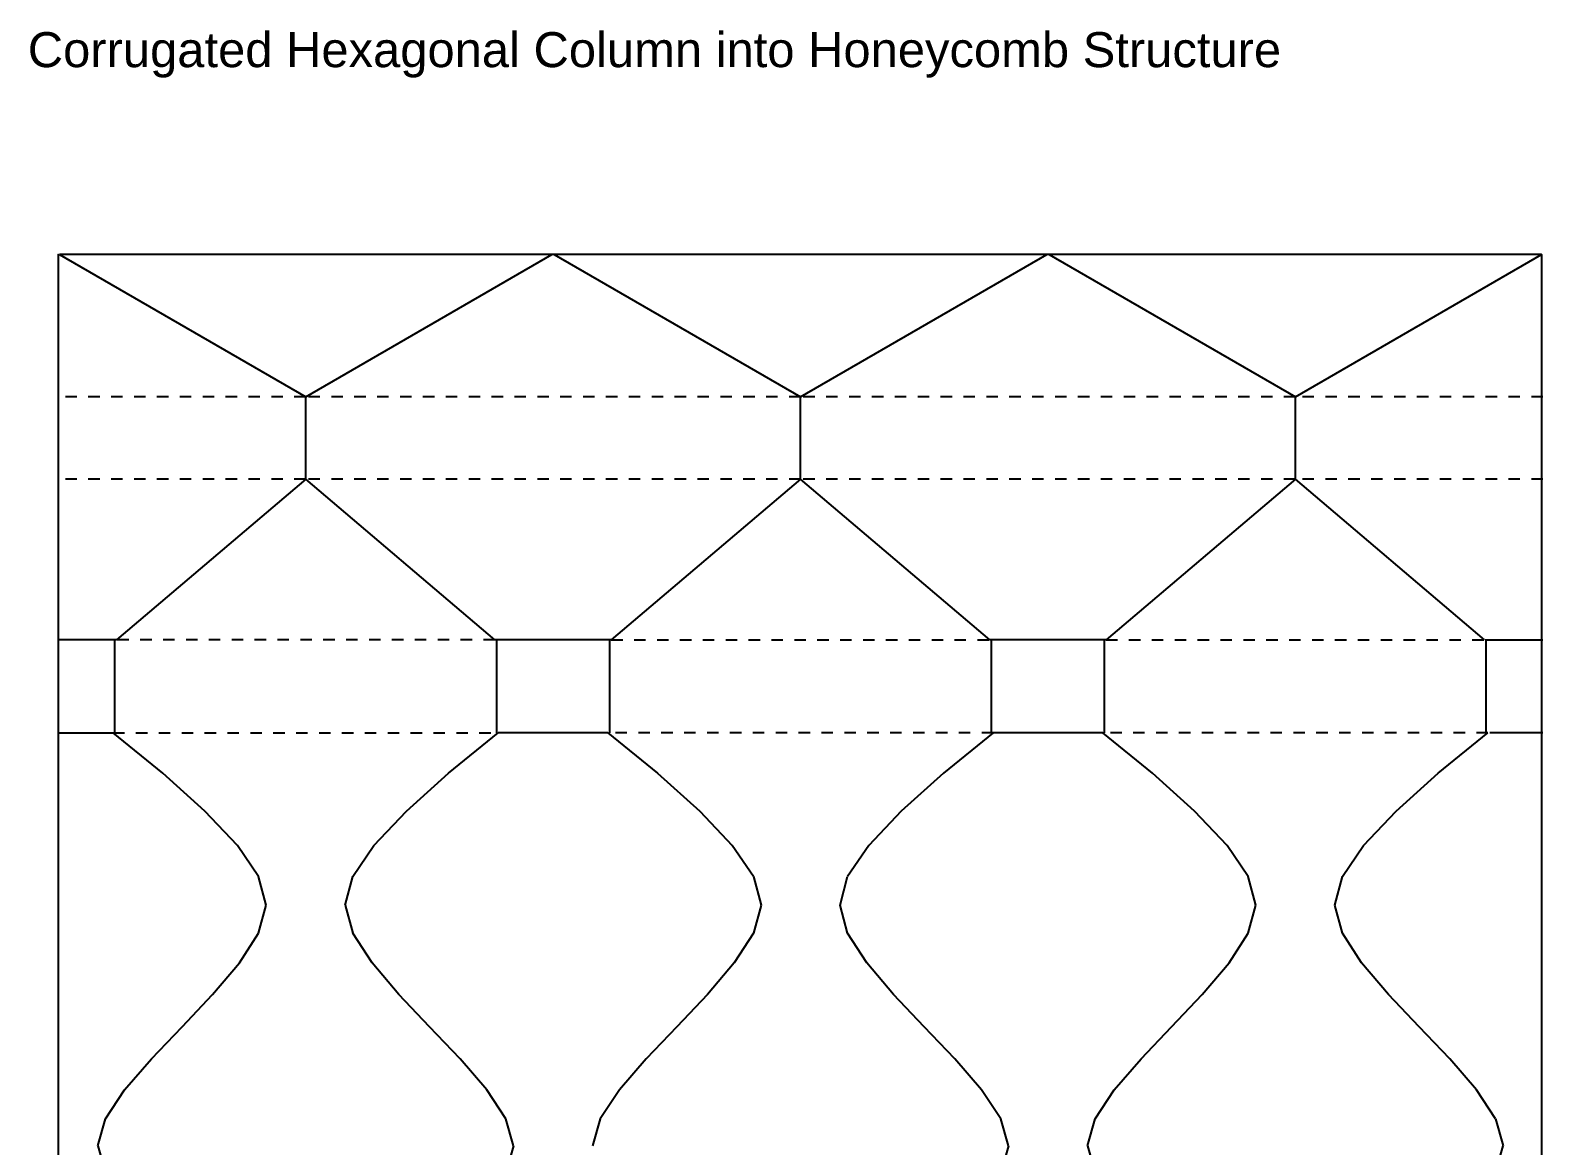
# Model space of a CAD drawing. Extents: x 11 to 198, y -288 to -9.
# Drawn here: x 11.5 to 198, y -146.6 to -9 of the extents above; entities that cross this region are included whole.
import ezdxf

# ---------------------------------------------------------------- set-up
doc = ezdxf.new("R2010")
doc.units = 0
for name, pattern in [('AI-LINETYPE-1', [2.822222, 1.411111, -1.411111]), ('AI-LINETYPE-10', [2.822222, 1.411111, -1.411111]), ('AI-LINETYPE-11', [2.822222, 1.411111, -1.411111]), ('AI-LINETYPE-12', [2.822222, 1.411111, -1.411111]), ('AI-LINETYPE-13', [2.822222, 1.411111, -1.411111]), ('AI-LINETYPE-14', [2.822222, 1.411111, -1.411111]), ('AI-LINETYPE-2', [2.822222, 1.411111, -1.411111]), ('AI-LINETYPE-3', [2.822222, 1.411111, -1.411111]), ('AI-LINETYPE-4', [2.822222, 1.411111, -1.411111]), ('AI-LINETYPE-5', [2.822222, 1.411111, -1.411111]), ('AI-LINETYPE-6', [2.822222, 1.411111, -1.411111]), ('AI-LINETYPE-7', [2.822222, 1.411111, -1.411111]), ('AI-LINETYPE-8', [2.822222, 1.411111, -1.411111]), ('AI-LINETYPE-9', [2.822222, 1.411111, -1.411111])]:
    doc.linetypes.add(name, pattern=pattern)
for name, color, linetype in [('CUTLINE', 7, 'CONTINUOUS'), ('MOUNTAINLINE', 7, 'CONTINUOUS'), ('TEXT', 7, 'CONTINUOUS'), ('VALLEYLINE', 7, 'CONTINUOUS')]:
    doc.layers.add(name, color=color, linetype=linetype)

# ---------------------------------------------------------------- blocks, each defined once
blk = doc.blocks.new('BLOCK_2')
at = {"layer": 'CUTLINE', "color": 7}
blk.add_lwpolyline([(75.82, -36.68), (15.1, -36.68)], dxfattribs=at)
blk = doc.blocks.new('BLOCK_3')
at = {"layer": 'CUTLINE', "color": 7}
blk.add_lwpolyline([(14.95, -36.68), (14.95, -36.68), (14.95, -256.48)], dxfattribs=at)
blk = doc.blocks.new('BLOCK_4')
at = {"layer": 'CUTLINE', "color": 7}
blk.add_lwpolyline([(136.84, -36.68), (76.12, -36.68)], dxfattribs=at)
blk = doc.blocks.new('BLOCK_5')
at = {"layer": 'CUTLINE', "color": 7}
blk.add_lwpolyline([(76.12, -36.68), (75.82, -36.68)], dxfattribs=at)
blk = doc.blocks.new('BLOCK_6')
at = {"layer": 'CUTLINE', "color": 7}
blk.add_lwpolyline([(197.86, -36.68), (137.14, -36.68)], dxfattribs=at)
blk = doc.blocks.new('BLOCK_7')
at = {"layer": 'CUTLINE', "color": 7}
blk.add_lwpolyline([(137.14, -36.68), (136.84, -36.68)], dxfattribs=at)
blk = doc.blocks.new('BLOCK_8')
at = {"layer": 'CUTLINE', "color": 7}
blk.add_lwpolyline([(197.86, -36.68), (197.86, -36.68), (197.86, -256.48)], dxfattribs=at)
blk = doc.blocks.new('BLOCK_16')
at = {"layer": 'VALLEYLINE', "color": 7, "linetype": 'AI-LINETYPE-1'}
blk.add_lwpolyline([(68.8, -84.19), (22.13, -84.19)], dxfattribs=at)
blk = doc.blocks.new('BLOCK_17')
at = {"layer": 'VALLEYLINE', "color": 7, "linetype": 'AI-LINETYPE-2'}
blk.add_lwpolyline([(21.71, -95.66), (69.21, -95.66)], dxfattribs=at)
blk = doc.blocks.new('BLOCK_18')
at = {"layer": 'VALLEYLINE', "color": 7, "linetype": 'AI-LINETYPE-3'}
blk.add_lwpolyline([(83.14, -84.19), (129.81, -84.19)], dxfattribs=at)
blk = doc.blocks.new('BLOCK_19')
at = {"layer": 'VALLEYLINE', "color": 7, "linetype": 'AI-LINETYPE-4'}
blk.add_lwpolyline([(130.23, -95.66), (82.73, -95.66)], dxfattribs=at)
blk = doc.blocks.new('BLOCK_20')
at = {"layer": 'VALLEYLINE', "color": 7, "linetype": 'AI-LINETYPE-5'}
blk.add_lwpolyline([(191.25, -95.66), (143.75, -95.66)], dxfattribs=at)
blk = doc.blocks.new('BLOCK_21')
at = {"layer": 'VALLEYLINE', "color": 7, "linetype": 'AI-LINETYPE-6'}
blk.add_lwpolyline([(144.16, -84.19), (190.83, -84.19)], dxfattribs=at)
blk = doc.blocks.new('BLOCK_22')
at = {"layer": 'VALLEYLINE', "color": 7, "linetype": 'AI-LINETYPE-7'}
blk.add_lwpolyline([(45.46, -64.36), (14.95, -64.36)], dxfattribs=at)
blk = doc.blocks.new('BLOCK_23')
at = {"layer": 'VALLEYLINE', "color": 7, "linetype": 'AI-LINETYPE-8'}
blk.add_lwpolyline([(167.5, -64.36), (106.48, -64.36)], dxfattribs=at)
blk = doc.blocks.new('BLOCK_24')
at = {"layer": 'VALLEYLINE', "color": 7, "linetype": 'AI-LINETYPE-9'}
blk.add_lwpolyline([(45.46, -54.21), (14.95, -54.21)], dxfattribs=at)
blk = doc.blocks.new('BLOCK_25')
at = {"layer": 'VALLEYLINE', "color": 7, "linetype": 'AI-LINETYPE-10'}
blk.add_lwpolyline([(198.01, -64.36), (167.5, -64.36)], dxfattribs=at)
blk = doc.blocks.new('BLOCK_26')
at = {"layer": 'VALLEYLINE', "color": 7, "linetype": 'AI-LINETYPE-11'}
blk.add_lwpolyline([(106.48, -64.36), (45.46, -64.36)], dxfattribs=at)
blk = doc.blocks.new('BLOCK_27')
at = {"layer": 'VALLEYLINE', "color": 7, "linetype": 'AI-LINETYPE-12'}
blk.add_lwpolyline([(106.48, -54.21), (45.46, -54.21)], dxfattribs=at)
blk = doc.blocks.new('BLOCK_28')
at = {"layer": 'VALLEYLINE', "color": 7, "linetype": 'AI-LINETYPE-13'}
blk.add_lwpolyline([(167.5, -54.21), (106.48, -54.21)], dxfattribs=at)
blk = doc.blocks.new('BLOCK_29')
at = {"layer": 'VALLEYLINE', "color": 7, "linetype": 'AI-LINETYPE-14'}
blk.add_lwpolyline([(198.01, -54.21), (167.5, -54.21)], dxfattribs=at)
blk = doc.blocks.new('BLOCK_44')
at = {"layer": 'MOUNTAINLINE', "color": 7}
blk.add_lwpolyline([(39.65, -120.38), (40.59, -116.9)], dxfattribs=at)
blk = doc.blocks.new('BLOCK_45')
at = {"layer": 'MOUNTAINLINE', "color": 7}
blk.add_lwpolyline([(40.59, -116.9), (39.65, -113.37)], dxfattribs=at)
blk = doc.blocks.new('BLOCK_46')
at = {"layer": 'MOUNTAINLINE', "color": 7}
blk.add_lwpolyline([(50.33, -116.9), (51.28, -113.37)], dxfattribs=at)
blk = doc.blocks.new('BLOCK_47')
at = {"layer": 'MOUNTAINLINE', "color": 7}
blk.add_lwpolyline([(39.65, -113.37), (37.05, -109.54)], dxfattribs=at)
blk = doc.blocks.new('BLOCK_48')
at = {"layer": 'MOUNTAINLINE', "color": 7}
blk.add_lwpolyline([(51.28, -113.37), (53.87, -109.54)], dxfattribs=at)
blk = doc.blocks.new('BLOCK_49')
at = {"layer": 'MOUNTAINLINE', "color": 7}
blk.add_lwpolyline([(19.82, -146.58), (20.77, -143.25)], dxfattribs=at)
blk = doc.blocks.new('BLOCK_50')
at = {"layer": 'MOUNTAINLINE', "color": 7}
blk.add_lwpolyline([(71.1, -146.58), (70.16, -143.25)], dxfattribs=at)
blk = doc.blocks.new('BLOCK_51')
at = {"layer": 'MOUNTAINLINE', "color": 7}
blk.add_lwpolyline([(81.79, -143.25), (80.84, -146.58)], dxfattribs=at)
blk = doc.blocks.new('BLOCK_52')
at = {"layer": 'MOUNTAINLINE', "color": 7}
blk.add_lwpolyline([(132.12, -146.58), (131.17, -143.25)], dxfattribs=at)
blk = doc.blocks.new('BLOCK_53')
at = {"layer": 'MOUNTAINLINE', "color": 7}
blk.add_lwpolyline([(14.95, -95.66), (21.71, -95.66)], dxfattribs=at)
blk = doc.blocks.new('BLOCK_54')
at = {"layer": 'MOUNTAINLINE', "color": 7}
blk.add_lwpolyline([(21.92, -95.66), (21.92, -84.19)], dxfattribs=at)
blk = doc.blocks.new('BLOCK_55')
at = {"layer": 'MOUNTAINLINE', "color": 7}
blk.add_lwpolyline([(22.13, -84.19), (14.95, -84.19)], dxfattribs=at)
blk = doc.blocks.new('BLOCK_56')
at = {"layer": 'MOUNTAINLINE', "color": 7}
blk.add_lwpolyline([(69.01, -95.66), (69.01, -84.19)], dxfattribs=at)
blk = doc.blocks.new('BLOCK_57')
at = {"layer": 'MOUNTAINLINE', "color": 7}
blk.add_lwpolyline([(20.77, -143.25), (23.13, -139.69)], dxfattribs=at)
blk = doc.blocks.new('BLOCK_58')
at = {"layer": 'MOUNTAINLINE', "color": 7}
blk.add_lwpolyline([(23.13, -139.69), (26.43, -135.87)], dxfattribs=at)
blk = doc.blocks.new('BLOCK_59')
at = {"layer": 'MOUNTAINLINE', "color": 7}
blk.add_lwpolyline([(26.43, -135.87), (30.21, -131.9)], dxfattribs=at)
blk = doc.blocks.new('BLOCK_60')
at = {"layer": 'MOUNTAINLINE', "color": 7}
blk.add_lwpolyline([(30.21, -131.9), (33.98, -127.91)], dxfattribs=at)
blk = doc.blocks.new('BLOCK_61')
at = {"layer": 'MOUNTAINLINE', "color": 7}
blk.add_lwpolyline([(33.98, -127.91), (37.29, -124.04)], dxfattribs=at)
blk = doc.blocks.new('BLOCK_62')
at = {"layer": 'MOUNTAINLINE', "color": 7}
blk.add_lwpolyline([(37.29, -124.04), (39.65, -120.38)], dxfattribs=at)
blk = doc.blocks.new('BLOCK_63')
at = {"layer": 'MOUNTAINLINE', "color": 7}
blk.add_lwpolyline([(192.19, -143.25), (193.14, -146.58)], dxfattribs=at)
blk = doc.blocks.new('BLOCK_64')
at = {"layer": 'MOUNTAINLINE', "color": 7}
blk.add_lwpolyline([(45.46, -64.36), (22.13, -84.19)], dxfattribs=at)
blk = doc.blocks.new('BLOCK_65')
at = {"layer": 'MOUNTAINLINE', "color": 7}
blk.add_lwpolyline([(68.8, -84.19), (45.46, -64.36)], dxfattribs=at)
blk = doc.blocks.new('BLOCK_66')
at = {"layer": 'MOUNTAINLINE', "color": 7}
blk.add_lwpolyline([(100.67, -113.37), (101.61, -116.9)], dxfattribs=at)
blk = doc.blocks.new('BLOCK_67')
at = {"layer": 'MOUNTAINLINE', "color": 7}
blk.add_lwpolyline([(111.35, -116.9), (112.29, -113.37)], dxfattribs=at)
blk = doc.blocks.new('BLOCK_68')
at = {"layer": 'MOUNTAINLINE', "color": 7}
blk.add_lwpolyline([(101.61, -116.9), (100.67, -120.38)], dxfattribs=at)
blk = doc.blocks.new('BLOCK_69')
at = {"layer": 'MOUNTAINLINE', "color": 7}
blk.add_lwpolyline([(112.29, -120.38), (111.35, -116.9)], dxfattribs=at)
blk = doc.blocks.new('BLOCK_70')
at = {"layer": 'MOUNTAINLINE', "color": 7}
blk.add_lwpolyline([(84.15, -139.69), (81.79, -143.25)], dxfattribs=at)
blk = doc.blocks.new('BLOCK_71')
at = {"layer": 'MOUNTAINLINE', "color": 7}
blk.add_lwpolyline([(131.17, -143.25), (128.81, -139.69)], dxfattribs=at)
blk = doc.blocks.new('BLOCK_72')
at = {"layer": 'MOUNTAINLINE', "color": 7}
blk.add_lwpolyline([(87.45, -135.87), (84.15, -139.69)], dxfattribs=at)
blk = doc.blocks.new('BLOCK_73')
at = {"layer": 'MOUNTAINLINE', "color": 7}
blk.add_lwpolyline([(128.81, -139.69), (125.51, -135.87)], dxfattribs=at)
blk = doc.blocks.new('BLOCK_74')
at = {"layer": 'MOUNTAINLINE', "color": 7}
blk.add_lwpolyline([(91.23, -131.9), (87.45, -135.87)], dxfattribs=at)
blk = doc.blocks.new('BLOCK_75')
at = {"layer": 'MOUNTAINLINE', "color": 7}
blk.add_lwpolyline([(125.51, -135.87), (121.73, -131.9)], dxfattribs=at)
blk = doc.blocks.new('BLOCK_76')
at = {"layer": 'MOUNTAINLINE', "color": 7}
blk.add_lwpolyline([(95, -127.91), (91.23, -131.9)], dxfattribs=at)
blk = doc.blocks.new('BLOCK_77')
at = {"layer": 'MOUNTAINLINE', "color": 7}
blk.add_lwpolyline([(121.73, -131.9), (117.96, -127.91)], dxfattribs=at)
blk = doc.blocks.new('BLOCK_78')
at = {"layer": 'MOUNTAINLINE', "color": 7}
blk.add_lwpolyline([(98.31, -124.04), (95, -127.91)], dxfattribs=at)
blk = doc.blocks.new('BLOCK_79')
at = {"layer": 'MOUNTAINLINE', "color": 7}
blk.add_lwpolyline([(117.96, -127.91), (114.65, -124.04)], dxfattribs=at)
blk = doc.blocks.new('BLOCK_80')
at = {"layer": 'MOUNTAINLINE', "color": 7}
blk.add_lwpolyline([(100.67, -120.38), (98.31, -124.04)], dxfattribs=at)
blk = doc.blocks.new('BLOCK_81')
at = {"layer": 'MOUNTAINLINE', "color": 7}
blk.add_lwpolyline([(114.65, -124.04), (112.29, -120.38)], dxfattribs=at)
blk = doc.blocks.new('BLOCK_82')
at = {"layer": 'MOUNTAINLINE', "color": 7}
blk.add_lwpolyline([(142.8, -143.25), (145.16, -139.69)], dxfattribs=at)
blk = doc.blocks.new('BLOCK_83')
at = {"layer": 'MOUNTAINLINE', "color": 7}
blk.add_lwpolyline([(145.16, -139.69), (148.47, -135.87)], dxfattribs=at)
blk = doc.blocks.new('BLOCK_84')
at = {"layer": 'MOUNTAINLINE', "color": 7}
blk.add_lwpolyline([(148.47, -135.87), (152.24, -131.9)], dxfattribs=at)
blk = doc.blocks.new('BLOCK_85')
at = {"layer": 'MOUNTAINLINE', "color": 7}
blk.add_lwpolyline([(152.24, -131.9), (156.02, -127.91)], dxfattribs=at)
blk = doc.blocks.new('BLOCK_86')
at = {"layer": 'MOUNTAINLINE', "color": 7}
blk.add_lwpolyline([(156.02, -127.91), (159.32, -124.04)], dxfattribs=at)
blk = doc.blocks.new('BLOCK_87')
at = {"layer": 'MOUNTAINLINE', "color": 7}
blk.add_lwpolyline([(159.32, -124.04), (161.68, -120.38)], dxfattribs=at)
blk = doc.blocks.new('BLOCK_88')
at = {"layer": 'MOUNTAINLINE', "color": 7}
blk.add_lwpolyline([(161.68, -120.38), (162.63, -116.9)], dxfattribs=at)
blk = doc.blocks.new('BLOCK_89')
at = {"layer": 'MOUNTAINLINE', "color": 7}
blk.add_lwpolyline([(162.63, -116.9), (161.68, -113.37)], dxfattribs=at)
blk = doc.blocks.new('BLOCK_90')
at = {"layer": 'MOUNTAINLINE', "color": 7}
blk.add_lwpolyline([(37.05, -109.54), (33.04, -105.3)], dxfattribs=at)
blk = doc.blocks.new('BLOCK_91')
at = {"layer": 'MOUNTAINLINE', "color": 7}
blk.add_lwpolyline([(33.04, -105.3), (27.85, -100.65)], dxfattribs=at)
blk = doc.blocks.new('BLOCK_92')
at = {"layer": 'MOUNTAINLINE', "color": 7}
blk.add_lwpolyline([(27.85, -100.65), (21.71, -95.66)], dxfattribs=at)
blk = doc.blocks.new('BLOCK_93')
at = {"layer": 'MOUNTAINLINE', "color": 7}
blk.add_lwpolyline([(53.87, -109.54), (57.89, -105.3)], dxfattribs=at)
blk = doc.blocks.new('BLOCK_94')
at = {"layer": 'MOUNTAINLINE', "color": 7}
blk.add_lwpolyline([(57.89, -105.3), (63.08, -100.65)], dxfattribs=at)
blk = doc.blocks.new('BLOCK_95')
at = {"layer": 'MOUNTAINLINE', "color": 7}
blk.add_lwpolyline([(63.08, -100.65), (69.21, -95.66)], dxfattribs=at)
blk = doc.blocks.new('BLOCK_96')
at = {"layer": 'MOUNTAINLINE', "color": 7}
blk.add_lwpolyline([(114.89, -109.54), (112.29, -113.37)], dxfattribs=at)
blk = doc.blocks.new('BLOCK_97')
at = {"layer": 'MOUNTAINLINE', "color": 7}
blk.add_lwpolyline([(161.68, -113.37), (159.09, -109.54)], dxfattribs=at)
blk = doc.blocks.new('BLOCK_98')
at = {"layer": 'MOUNTAINLINE', "color": 7}
blk.add_lwpolyline([(70.16, -143.25), (67.8, -139.69)], dxfattribs=at)
blk = doc.blocks.new('BLOCK_99')
at = {"layer": 'MOUNTAINLINE', "color": 7}
blk.add_lwpolyline([(67.8, -139.69), (64.49, -135.87)], dxfattribs=at)
blk = doc.blocks.new('BLOCK_100')
at = {"layer": 'MOUNTAINLINE', "color": 7}
blk.add_lwpolyline([(64.49, -135.87), (60.72, -131.9)], dxfattribs=at)
blk = doc.blocks.new('BLOCK_101')
at = {"layer": 'MOUNTAINLINE', "color": 7}
blk.add_lwpolyline([(60.72, -131.9), (56.94, -127.91)], dxfattribs=at)
blk = doc.blocks.new('BLOCK_102')
at = {"layer": 'MOUNTAINLINE', "color": 7}
blk.add_lwpolyline([(56.94, -127.91), (53.64, -124.04)], dxfattribs=at)
blk = doc.blocks.new('BLOCK_103')
at = {"layer": 'MOUNTAINLINE', "color": 7}
blk.add_lwpolyline([(53.64, -124.04), (51.28, -120.38)], dxfattribs=at)
blk = doc.blocks.new('BLOCK_104')
at = {"layer": 'MOUNTAINLINE', "color": 7}
blk.add_lwpolyline([(141.86, -146.58), (142.8, -143.25)], dxfattribs=at)
blk = doc.blocks.new('BLOCK_105')
at = {"layer": 'MOUNTAINLINE', "color": 7}
blk.add_lwpolyline([(118.9, -105.3), (114.89, -109.54)], dxfattribs=at)
blk = doc.blocks.new('BLOCK_106')
at = {"layer": 'MOUNTAINLINE', "color": 7}
blk.add_lwpolyline([(159.09, -109.54), (155.07, -105.3)], dxfattribs=at)
blk = doc.blocks.new('BLOCK_107')
at = {"layer": 'MOUNTAINLINE', "color": 7}
blk.add_lwpolyline([(124.1, -100.65), (118.9, -105.3)], dxfattribs=at)
blk = doc.blocks.new('BLOCK_108')
at = {"layer": 'MOUNTAINLINE', "color": 7}
blk.add_lwpolyline([(155.07, -105.3), (149.88, -100.65)], dxfattribs=at)
blk = doc.blocks.new('BLOCK_109')
at = {"layer": 'MOUNTAINLINE', "color": 7}
blk.add_lwpolyline([(130.23, -95.66), (124.1, -100.65)], dxfattribs=at)
blk = doc.blocks.new('BLOCK_110')
at = {"layer": 'MOUNTAINLINE', "color": 7}
blk.add_lwpolyline([(149.88, -100.65), (143.75, -95.66)], dxfattribs=at)
blk = doc.blocks.new('BLOCK_111')
at = {"layer": 'MOUNTAINLINE', "color": 7}
blk.add_lwpolyline([(143.75, -95.66), (130.23, -95.66)], dxfattribs=at)
blk = doc.blocks.new('BLOCK_112')
at = {"layer": 'MOUNTAINLINE', "color": 7}
blk.add_lwpolyline([(106.48, -64.36), (83.14, -84.19)], dxfattribs=at)
blk = doc.blocks.new('BLOCK_113')
at = {"layer": 'MOUNTAINLINE', "color": 7}
blk.add_lwpolyline([(129.81, -84.19), (106.48, -64.36)], dxfattribs=at)
blk = doc.blocks.new('BLOCK_114')
at = {"layer": 'MOUNTAINLINE', "color": 7}
blk.add_lwpolyline([(94.06, -105.3), (98.07, -109.54)], dxfattribs=at)
blk = doc.blocks.new('BLOCK_115')
at = {"layer": 'MOUNTAINLINE', "color": 7}
blk.add_lwpolyline([(88.86, -100.65), (94.06, -105.3)], dxfattribs=at)
blk = doc.blocks.new('BLOCK_116')
at = {"layer": 'MOUNTAINLINE', "color": 7}
blk.add_lwpolyline([(82.73, -95.66), (88.86, -100.65)], dxfattribs=at)
blk = doc.blocks.new('BLOCK_117')
at = {"layer": 'MOUNTAINLINE', "color": 7}
blk.add_lwpolyline([(82.94, -84.19), (82.94, -95.66)], dxfattribs=at)
blk = doc.blocks.new('BLOCK_118')
at = {"layer": 'MOUNTAINLINE', "color": 7}
blk.add_lwpolyline([(130.02, -95.66), (130.02, -84.19)], dxfattribs=at)
blk = doc.blocks.new('BLOCK_119')
at = {"layer": 'MOUNTAINLINE', "color": 7}
blk.add_lwpolyline([(144.16, -84.19), (129.81, -84.19)], dxfattribs=at)
blk = doc.blocks.new('BLOCK_120')
at = {"layer": 'MOUNTAINLINE', "color": 7}
blk.add_lwpolyline([(143.95, -95.66), (143.95, -84.19)], dxfattribs=at)
blk = doc.blocks.new('BLOCK_121')
at = {"layer": 'MOUNTAINLINE', "color": 7}
blk.add_lwpolyline([(192.19, -143.25), (189.83, -139.69)], dxfattribs=at)
blk = doc.blocks.new('BLOCK_122')
at = {"layer": 'MOUNTAINLINE', "color": 7}
blk.add_lwpolyline([(189.83, -139.69), (186.53, -135.87)], dxfattribs=at)
blk = doc.blocks.new('BLOCK_123')
at = {"layer": 'MOUNTAINLINE', "color": 7}
blk.add_lwpolyline([(186.53, -135.87), (182.75, -131.9)], dxfattribs=at)
blk = doc.blocks.new('BLOCK_124')
at = {"layer": 'MOUNTAINLINE', "color": 7}
blk.add_lwpolyline([(182.75, -131.9), (178.98, -127.91)], dxfattribs=at)
blk = doc.blocks.new('BLOCK_125')
at = {"layer": 'MOUNTAINLINE', "color": 7}
blk.add_lwpolyline([(178.98, -127.91), (175.67, -124.04)], dxfattribs=at)
blk = doc.blocks.new('BLOCK_126')
at = {"layer": 'MOUNTAINLINE', "color": 7}
blk.add_lwpolyline([(175.67, -124.04), (173.31, -120.38)], dxfattribs=at)
blk = doc.blocks.new('BLOCK_127')
at = {"layer": 'MOUNTAINLINE', "color": 7}
blk.add_lwpolyline([(173.31, -120.38), (172.37, -116.9)], dxfattribs=at)
blk = doc.blocks.new('BLOCK_128')
at = {"layer": 'MOUNTAINLINE', "color": 7}
blk.add_lwpolyline([(172.37, -116.9), (173.31, -113.37)], dxfattribs=at)
blk = doc.blocks.new('BLOCK_129')
at = {"layer": 'MOUNTAINLINE', "color": 7}
blk.add_lwpolyline([(173.31, -113.37), (175.91, -109.54)], dxfattribs=at)
blk = doc.blocks.new('BLOCK_130')
at = {"layer": 'MOUNTAINLINE', "color": 7}
blk.add_lwpolyline([(175.91, -109.54), (179.92, -105.3)], dxfattribs=at)
blk = doc.blocks.new('BLOCK_131')
at = {"layer": 'MOUNTAINLINE', "color": 7}
blk.add_lwpolyline([(179.92, -105.3), (185.11, -100.65)], dxfattribs=at)
blk = doc.blocks.new('BLOCK_132')
at = {"layer": 'MOUNTAINLINE', "color": 7}
blk.add_lwpolyline([(185.11, -100.65), (191.25, -95.66)], dxfattribs=at)
blk = doc.blocks.new('BLOCK_133')
at = {"layer": 'MOUNTAINLINE', "color": 7}
blk.add_lwpolyline([(167.5, -64.36), (144.16, -84.19)], dxfattribs=at)
blk = doc.blocks.new('BLOCK_134')
at = {"layer": 'MOUNTAINLINE', "color": 7}
blk.add_lwpolyline([(190.83, -84.19), (167.5, -64.36)], dxfattribs=at)
blk = doc.blocks.new('BLOCK_135')
at = {"layer": 'MOUNTAINLINE', "color": 7}
blk.add_lwpolyline([(191.04, -95.66), (191.04, -84.19)], dxfattribs=at)
blk = doc.blocks.new('BLOCK_136')
at = {"layer": 'MOUNTAINLINE', "color": 7}
blk.add_lwpolyline([(50.33, -116.9), (51.28, -120.38)], dxfattribs=at)
blk = doc.blocks.new('BLOCK_137')
at = {"layer": 'MOUNTAINLINE', "color": 7}
blk.add_lwpolyline([(100.67, -113.37), (98.07, -109.54)], dxfattribs=at)
blk = doc.blocks.new('BLOCK_138')
at = {"layer": 'MOUNTAINLINE', "color": 7}
blk.add_lwpolyline([(45.46, -64.36), (45.46, -54.21)], dxfattribs=at)
blk = doc.blocks.new('BLOCK_139')
at = {"layer": 'MOUNTAINLINE', "color": 7}
blk.add_lwpolyline([(190.9, -84.19), (198.01, -84.19)], dxfattribs=at)
blk = doc.blocks.new('BLOCK_140')
at = {"layer": 'MOUNTAINLINE', "color": 7}
blk.add_lwpolyline([(82.73, -95.66), (69.21, -95.66)], dxfattribs=at)
blk = doc.blocks.new('BLOCK_141')
at = {"layer": 'MOUNTAINLINE', "color": 7}
blk.add_lwpolyline([(83.14, -84.19), (68.8, -84.19)], dxfattribs=at)
blk = doc.blocks.new('BLOCK_142')
at = {"layer": 'MOUNTAINLINE', "color": 7}
blk.add_lwpolyline([(106.48, -64.36), (106.48, -54.21)], dxfattribs=at)
blk = doc.blocks.new('BLOCK_143')
at = {"layer": 'MOUNTAINLINE', "color": 7}
blk.add_lwpolyline([(167.5, -64.36), (167.5, -54.21)], dxfattribs=at)
blk = doc.blocks.new('BLOCK_144')
at = {"layer": 'MOUNTAINLINE', "color": 7}
blk.add_lwpolyline([(198.01, -95.66), (191.5, -95.66)], dxfattribs=at)
blk = doc.blocks.new('BLOCK_145')
at = {"layer": 'MOUNTAINLINE', "color": 7}
blk.add_lwpolyline([(15.1, -36.68), (45.46, -54.21)], dxfattribs=at)
blk = doc.blocks.new('BLOCK_146')
at = {"layer": 'MOUNTAINLINE', "color": 7}
blk.add_lwpolyline([(45.46, -54.21), (75.82, -36.68)], dxfattribs=at)
blk = doc.blocks.new('BLOCK_147')
at = {"layer": 'MOUNTAINLINE', "color": 7}
blk.add_lwpolyline([(76.12, -36.68), (106.48, -54.21)], dxfattribs=at)
blk = doc.blocks.new('BLOCK_148')
at = {"layer": 'MOUNTAINLINE', "color": 7}
blk.add_lwpolyline([(106.48, -54.21), (136.84, -36.68)], dxfattribs=at)
blk = doc.blocks.new('BLOCK_149')
at = {"layer": 'MOUNTAINLINE', "color": 7}
blk.add_lwpolyline([(137.14, -36.68), (167.5, -54.21)], dxfattribs=at)
blk = doc.blocks.new('BLOCK_150')
at = {"layer": 'MOUNTAINLINE', "color": 7}
blk.add_lwpolyline([(167.5, -54.21), (197.86, -36.68)], dxfattribs=at)
blk = doc.blocks.new('BLOCK_156')
at = {"layer": 'MOUNTAINLINE', "color": 7}
blk.add_lwpolyline([(19.82, -146.58), (20.77, -149.91)], dxfattribs=at)
blk = doc.blocks.new('BLOCK_157')
at = {"layer": 'MOUNTAINLINE', "color": 7}
blk.add_lwpolyline([(71.1, -146.58), (70.16, -149.91)], dxfattribs=at)
blk = doc.blocks.new('BLOCK_159')
at = {"layer": 'MOUNTAINLINE', "color": 7}
blk.add_lwpolyline([(132.12, -146.58), (131.17, -149.91)], dxfattribs=at)
blk = doc.blocks.new('BLOCK_170')
at = {"layer": 'MOUNTAINLINE', "color": 7}
blk.add_lwpolyline([(192.19, -149.91), (193.14, -146.58)], dxfattribs=at)
blk = doc.blocks.new('BLOCK_211')
at = {"layer": 'MOUNTAINLINE', "color": 7}
blk.add_lwpolyline([(141.86, -146.58), (142.8, -149.91)], dxfattribs=at)

msp = doc.modelspace()

# ---------------------------------------------------------------- block references
at = {"layer": 'CUTLINE'}
for name in ['BLOCK_3', 'BLOCK_2', 'BLOCK_5', 'BLOCK_4', 'BLOCK_7', 'BLOCK_6', 'BLOCK_8']:
    msp.add_blockref(name, (0, 0), dxfattribs=at)
at = {"layer": 'MOUNTAINLINE'}
for name in ['BLOCK_145', 'BLOCK_146', 'BLOCK_147', 'BLOCK_148', 'BLOCK_149', 'BLOCK_150', 'BLOCK_138', 'BLOCK_142', 'BLOCK_143', 'BLOCK_64', 'BLOCK_65', 'BLOCK_112', 'BLOCK_113', 'BLOCK_133', 'BLOCK_134', 'BLOCK_55', 'BLOCK_54', 'BLOCK_141', 'BLOCK_56', 'BLOCK_117', 'BLOCK_119', 'BLOCK_118', 'BLOCK_120', 'BLOCK_139', 'BLOCK_135', 'BLOCK_53', 'BLOCK_92', 'BLOCK_95', 'BLOCK_140', 'BLOCK_116', 'BLOCK_109', 'BLOCK_111', 'BLOCK_110', 'BLOCK_132', 'BLOCK_144', 'BLOCK_91', 'BLOCK_94', 'BLOCK_115', 'BLOCK_107', 'BLOCK_108', 'BLOCK_131', 'BLOCK_90', 'BLOCK_93', 'BLOCK_114', 'BLOCK_105', 'BLOCK_106', 'BLOCK_130', 'BLOCK_47', 'BLOCK_48', 'BLOCK_137', 'BLOCK_96', 'BLOCK_97', 'BLOCK_129', 'BLOCK_45', 'BLOCK_46', 'BLOCK_66', 'BLOCK_67', 'BLOCK_89', 'BLOCK_128', 'BLOCK_44', 'BLOCK_136', 'BLOCK_68', 'BLOCK_69', 'BLOCK_88', 'BLOCK_127', 'BLOCK_62', 'BLOCK_103', 'BLOCK_80', 'BLOCK_81', 'BLOCK_87', 'BLOCK_126', 'BLOCK_61', 'BLOCK_102', 'BLOCK_78', 'BLOCK_79', 'BLOCK_86', 'BLOCK_125', 'BLOCK_60', 'BLOCK_101', 'BLOCK_76', 'BLOCK_77', 'BLOCK_85', 'BLOCK_124', 'BLOCK_59', 'BLOCK_100', 'BLOCK_74', 'BLOCK_75', 'BLOCK_84', 'BLOCK_123', 'BLOCK_58', 'BLOCK_99', 'BLOCK_72', 'BLOCK_73', 'BLOCK_83', 'BLOCK_122', 'BLOCK_57', 'BLOCK_98', 'BLOCK_70', 'BLOCK_71', 'BLOCK_82', 'BLOCK_121', 'BLOCK_49', 'BLOCK_50', 'BLOCK_51', 'BLOCK_52', 'BLOCK_104', 'BLOCK_63', 'BLOCK_156', 'BLOCK_157', 'BLOCK_159', 'BLOCK_211', 'BLOCK_170']:
    msp.add_blockref(name, (0, 0), dxfattribs=at)
at = {"layer": 'VALLEYLINE'}
for name in ['BLOCK_24', 'BLOCK_27', 'BLOCK_28', 'BLOCK_29', 'BLOCK_22', 'BLOCK_26', 'BLOCK_23', 'BLOCK_25', 'BLOCK_16', 'BLOCK_18', 'BLOCK_21', 'BLOCK_17', 'BLOCK_19', 'BLOCK_20']:
    msp.add_blockref(name, (0, 0), dxfattribs=at)

# ---------------------------------------------------------------- texts
at = {"layer": 'TEXT', "color": 7, "insert": (11.19, -14.86), "char_height": 4.318, "attachment_point": 7}
msp.add_mtext('\\fArial|b0|i0|c0|p34;\\W1;Corrugated Hexagonal Column into Honeycomb Structure', dxfattribs=at)

doc.saveas('drawing.dxf')
